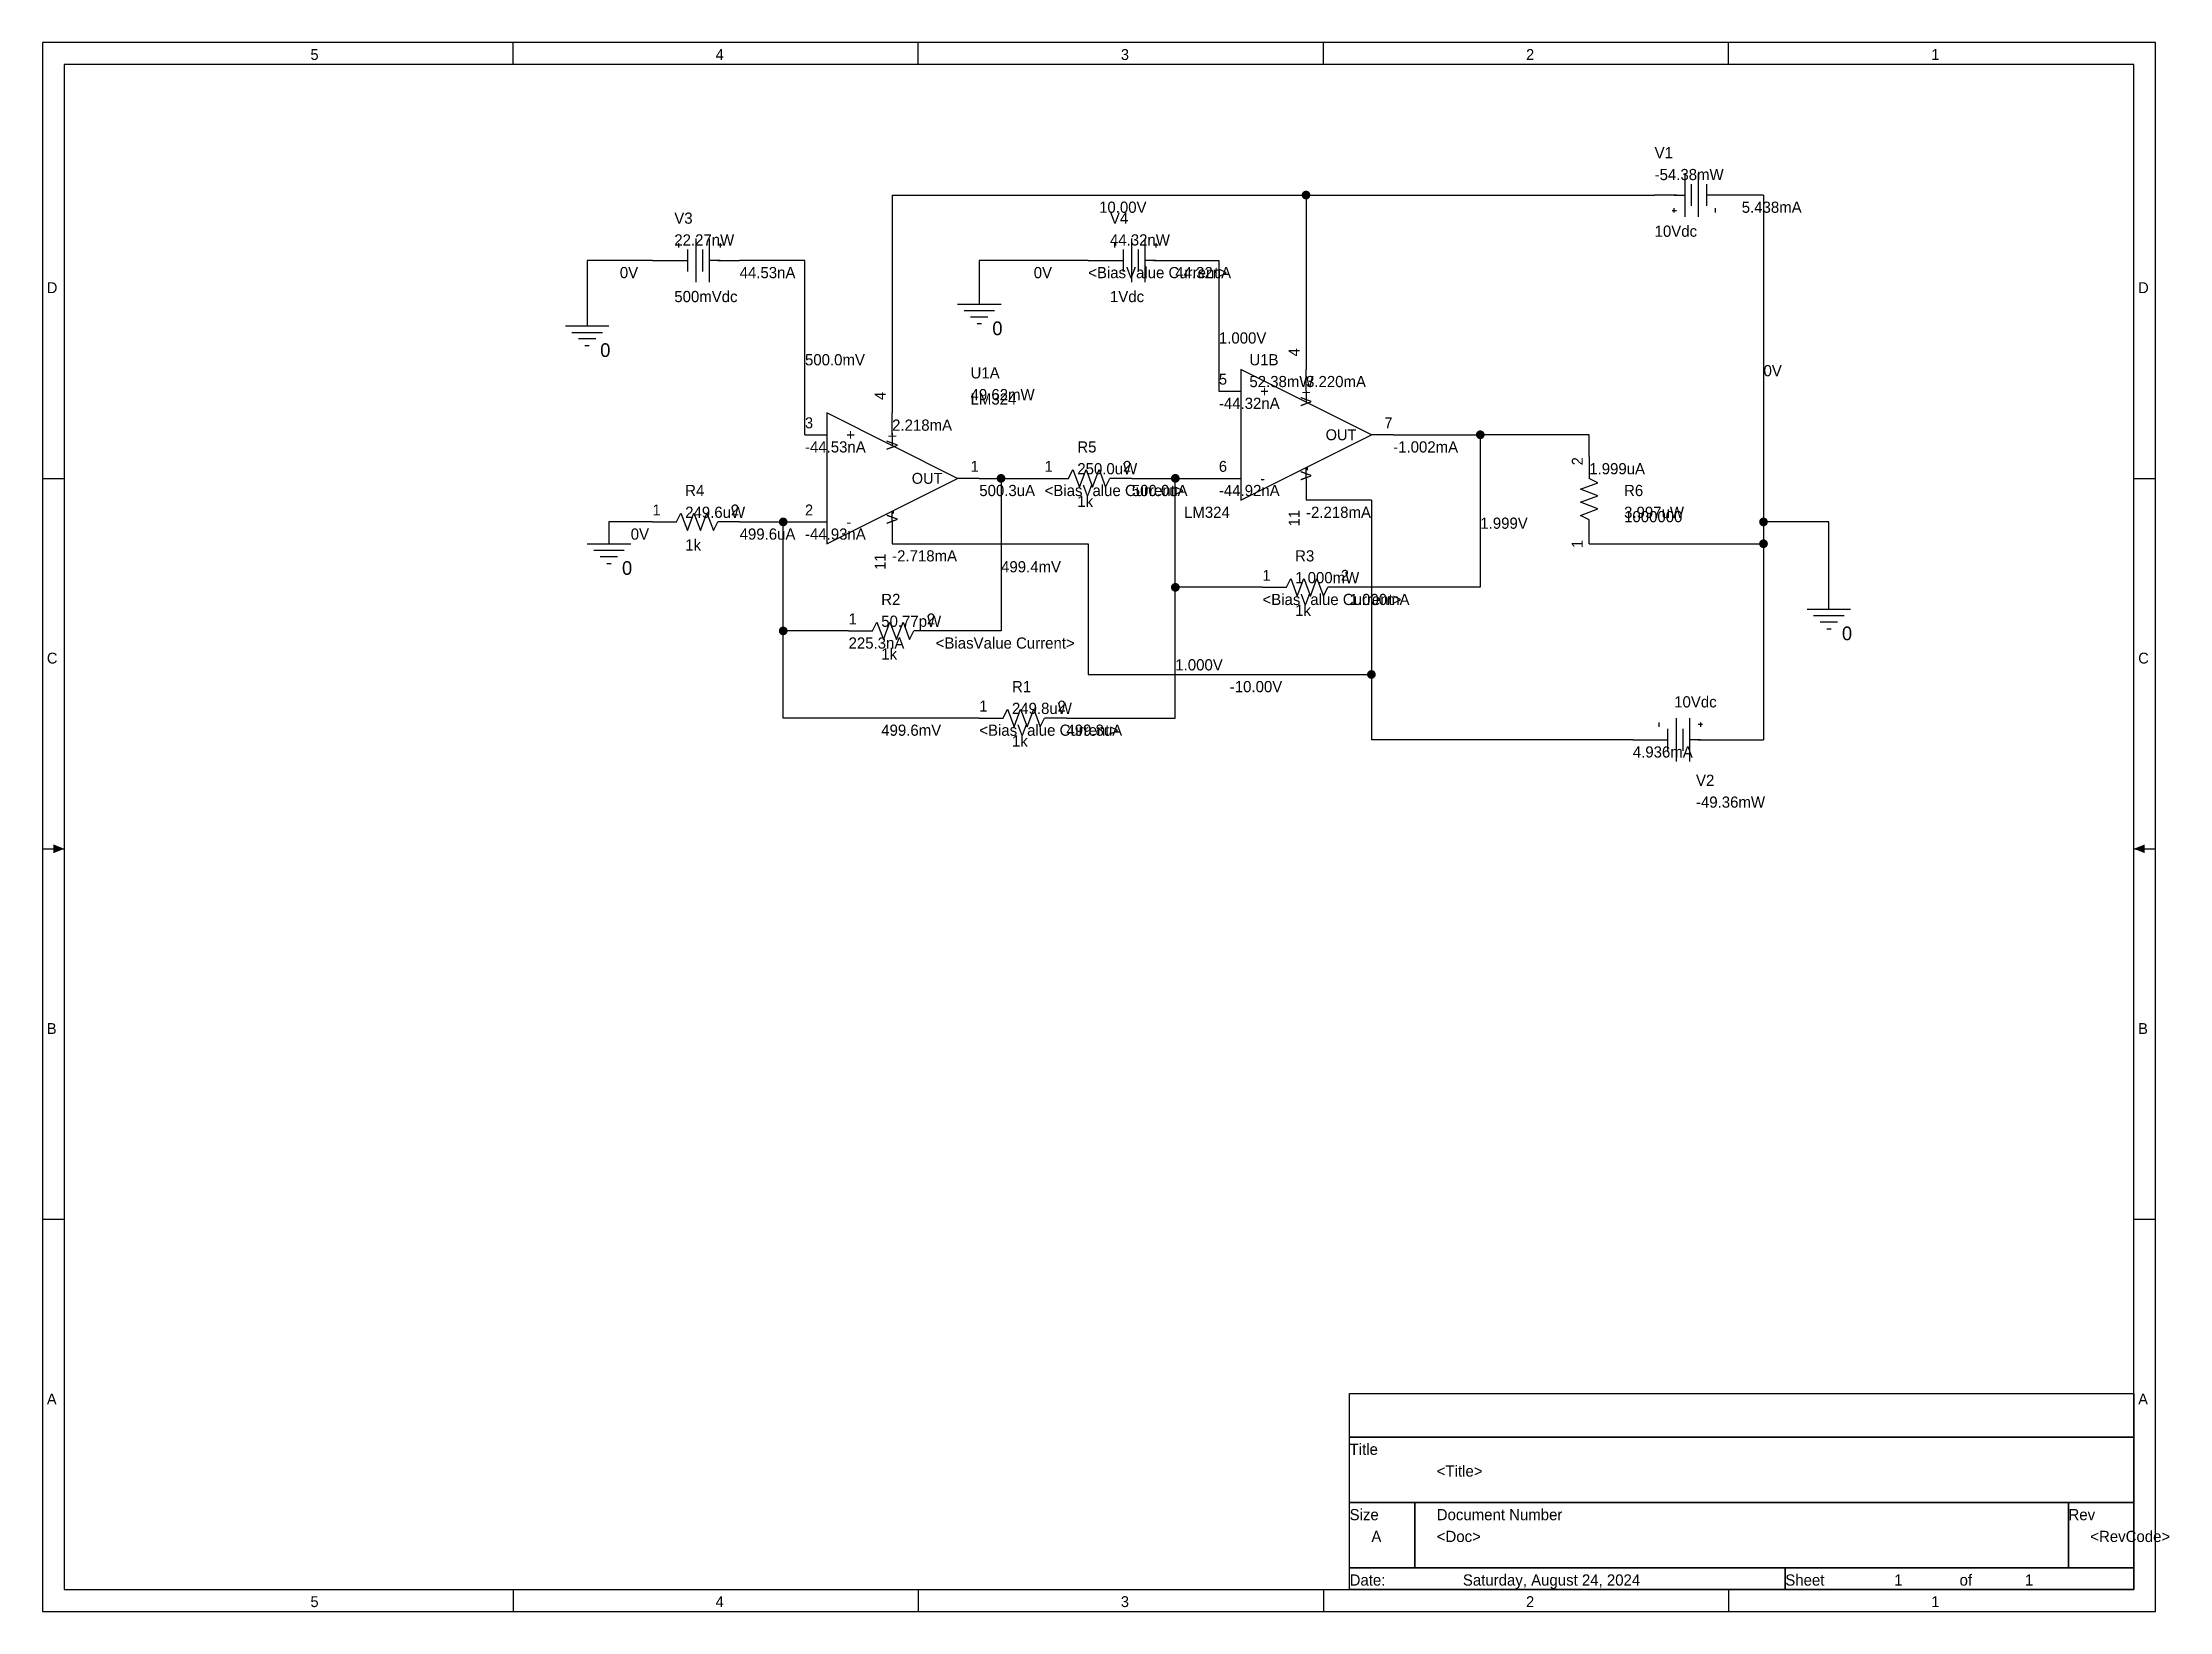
# Model space of a CAD drawing. Extents: x -0.1 to 9.66, y 0.1 to 7.3.
import ezdxf

# ---------------------------------------------------------------- set-up
doc = ezdxf.new("R2010")
doc.units = 0

msp = doc.modelspace()

# ---------------------------------------------------------------- linework, layer by layer
at = {"layer": 'PARTS'}
for p, q in [((7.7, 6.6), (7.6, 6.6)), ((2.7, 6.3), (2.8, 6.3)), ((4.7, 6.3), (4.8, 6.3)), ((5.3, 5.7), (5.4, 5.7)), ((3.4, 5.5), (3.5, 5.5)), ((6.1, 5.5), (6, 5.5)), ((7, 5.4), (7, 5.3)), ((4.2, 5.3), (4.1, 5.3)), ((4.5, 5.3), (4.6, 5.3)), ((4.9, 5.3), (4.8, 5.3)), ((5.3, 5.3), (5.4, 5.3)), ((2.7, 5.1), (2.8, 5.1)), ((3.1, 5.1), (3, 5.1)), ((3.4, 5.1), (3.5, 5.1)), ((7, 5), (7, 5.1)), ((5.5, 4.8), (5.6, 4.8)), ((5.9, 4.8), (5.8, 4.8)), ((3.6, 4.6), (3.7, 4.6)), ((4, 4.6), (3.9, 4.6)), ((4.2, 4.2), (4.3, 4.2)), ((4.6, 4.2), (4.5, 4.2)), ((7.2, 4.1), (7.3, 4.1))]:
    msp.add_line(p, q, dxfattribs=at)
for points in [[(7.44, 6.5), (7.44, 6.7)], [(7.47, 6.55), (7.47, 6.65)], [(7.5, 6.7), (7.5, 6.5)], [(7.54, 6.55), (7.54, 6.65)], [(7.4, 6.6), (7.3, 6.6)], [(7.39, 6.6), (7.44, 6.6)], [(7.6, 6.6), (7.54, 6.6)], [(7.38, 6.53), (7.4, 6.53)], [(7.39, 6.52), (7.39, 6.54)], [(7.58, 6.52), (7.58, 6.54)], [(2.82, 6.38), (2.82, 6.36)], [(2.86, 6.35), (2.86, 6.25)], [(2.9, 6.2), (2.9, 6.4)], [(2.93, 6.35), (2.93, 6.25)], [(2.96, 6.4), (2.96, 6.2)], [(3.02, 6.37), (3, 6.37)], [(3.01, 6.38), (3.01, 6.36)], [(4.82, 6.38), (4.82, 6.36)], [(4.86, 6.35), (4.86, 6.25)], [(4.9, 6.2), (4.9, 6.4)], [(4.93, 6.35), (4.93, 6.25)], [(4.96, 6.4), (4.96, 6.2)], [(5.02, 6.37), (5, 6.37)], [(5.01, 6.38), (5.01, 6.36)], [(2.8, 6.3), (2.86, 6.3)], [(3.01, 6.3), (2.96, 6.3)], [(3, 6.3), (3.1, 6.3)], [(4.8, 6.3), (4.86, 6.3)], [(5.01, 6.3), (4.96, 6.3)], [(5, 6.3), (5.1, 6.3)], [(4.1, 6.1), (4.3, 6.1)], [(4.13, 6.07), (4.27, 6.07)], [(2.3, 6), (2.5, 6)], [(2.33, 5.97), (2.47, 5.97)], [(4.24, 6.04), (4.16, 6.04)], [(4.19, 6.01), (4.21, 6.01)], [(2.44, 5.94), (2.36, 5.94)], [(2.39, 5.91), (2.41, 5.91)], [(6, 5.5), (5.4, 5.8)], [(5.4, 5.8), (5.4, 5.2)], [(5.7, 5.7), (5.7, 5.8)], [(5.7, 5.7), (5.7, 5.65)], [(4.1, 5.3), (3.5, 5.6)], [(3.5, 5.6), (3.5, 5)], [(3.8, 5.5), (3.8, 5.6)], [(3.8, 5.5), (3.8, 5.45)], [(5.4, 5.2), (6, 5.5)], [(3.5, 5), (4.1, 5.3)], [(4.6, 5.3), (4.61, 5.3)], [(4.61, 5.3), (4.63, 5.34)], [(4.63, 5.34), (4.66, 5.26)], [(4.66, 5.26), (4.69, 5.34)], [(4.69, 5.34), (4.72, 5.26)], [(4.72, 5.26), (4.75, 5.34)], [(4.75, 5.34), (4.78, 5.26)], [(4.78, 5.26), (4.8, 5.3)], [(5.7, 5.3), (5.7, 5.35)], [(5.7, 5.3), (5.7, 5.2)], [(6.96, 5.25), (7.04, 5.28)], [(7.04, 5.28), (7, 5.3)], [(7.04, 5.22), (6.96, 5.25)], [(6.96, 5.19), (7.04, 5.22)], [(7.04, 5.16), (6.96, 5.19)], [(2.8, 5.1), (2.81, 5.1)], [(2.81, 5.1), (2.83, 5.14)], [(2.83, 5.14), (2.86, 5.06)], [(2.86, 5.06), (2.89, 5.14)], [(2.89, 5.14), (2.92, 5.06)], [(2.92, 5.06), (2.95, 5.14)], [(2.95, 5.14), (2.98, 5.06)], [(2.98, 5.06), (3, 5.1)], [(3.8, 5.1), (3.8, 5.15)], [(3.8, 5.1), (3.8, 5)], [(6.96, 5.13), (7.04, 5.16)], [(7, 5.11), (6.96, 5.13)], [(7, 5.1), (7, 5.11)], [(2.4, 5), (2.6, 5)], [(2.43, 4.97), (2.57, 4.97)], [(2.54, 4.94), (2.46, 4.94)], [(2.49, 4.91), (2.51, 4.91)], [(5.6, 4.8), (5.61, 4.8)], [(5.61, 4.8), (5.63, 4.84)], [(5.63, 4.84), (5.66, 4.76)], [(5.66, 4.76), (5.69, 4.84)], [(5.69, 4.84), (5.72, 4.76)], [(5.72, 4.76), (5.75, 4.84)], [(5.75, 4.84), (5.78, 4.76)], [(5.78, 4.76), (5.8, 4.8)], [(8, 4.7), (8.2, 4.7)], [(3.7, 4.6), (3.71, 4.6)], [(3.71, 4.6), (3.73, 4.64)], [(3.73, 4.64), (3.76, 4.56)], [(3.76, 4.56), (3.79, 4.64)], [(3.79, 4.64), (3.82, 4.56)], [(3.82, 4.56), (3.85, 4.64)], [(3.85, 4.64), (3.88, 4.56)], [(3.88, 4.56), (3.9, 4.6)], [(8.03, 4.67), (8.17, 4.67)], [(8.14, 4.64), (8.06, 4.64)], [(8.09, 4.61), (8.11, 4.61)], [(4.3, 4.2), (4.31, 4.2)], [(4.31, 4.2), (4.33, 4.24)], [(4.33, 4.24), (4.36, 4.16)], [(4.36, 4.16), (4.39, 4.24)], [(4.39, 4.24), (4.42, 4.16)], [(4.42, 4.16), (4.45, 4.24)], [(4.45, 4.24), (4.48, 4.16)], [(4.48, 4.16), (4.5, 4.2)], [(7.4, 4), (7.4, 4.2)], [(7.46, 4.2), (7.46, 4)], [(7.32, 4.18), (7.32, 4.16)], [(7.36, 4.15), (7.36, 4.05)], [(7.43, 4.15), (7.43, 4.05)], [(7.52, 4.17), (7.5, 4.17)], [(7.51, 4.18), (7.51, 4.16)], [(7.3, 4.1), (7.36, 4.1)], [(7.51, 4.1), (7.46, 4.1)], [(7.5, 4.1), (7.6, 4.1)]]:
    msp.add_lwpolyline(points, dxfattribs=at)
at = {"layer": 'TITLE'}
for points in [[(-0.1, 0.1), (9.6, 0.1), (9.6, 7.3), (-0.1, 7.3)], [(0, 0.2), (9.5, 0.2), (9.5, 7.2), (0, 7.2)], [(5.9, 1.1), (9.5, 1.1), (9.5, 0.9), (5.9, 0.9)], [(5.9, 0.9), (9.5, 0.9), (9.5, 0.6), (5.9, 0.6)], [(5.9, 0.6), (6.2, 0.6), (6.2, 0.3), (5.9, 0.3)], [(6.2, 0.6), (9.2, 0.6), (9.2, 0.3), (6.2, 0.3)], [(9.2, 0.6), (9.5, 0.6), (9.5, 0.3), (9.2, 0.3)], [(5.9, 0.3), (7.9, 0.3), (7.9, 0.2), (5.9, 0.2)], [(7.9, 0.3), (9.5, 0.3), (9.5, 0.2), (7.9, 0.2)]]:
    msp.add_lwpolyline(points, close=True, dxfattribs=at)
for points in [[(2.06, 7.2), (2.06, 7.3)], [(3.92, 7.2), (3.92, 7.3)], [(5.78, 7.2), (5.78, 7.3)], [(7.64, 7.2), (7.64, 7.3)], [(-0.1, 5.3), (0, 5.3)], [(9.5, 5.3), (9.6, 5.3)], [(-0.1, 3.6), (0, 3.6)], [(9.5, 3.6), (9.6, 3.6)], [(-0.1, 1.9), (0, 1.9)], [(9.5, 1.9), (9.6, 1.9)], [(2.06, 0.2), (2.06, 0.1)], [(3.92, 0.2), (3.92, 0.1)], [(5.78, 0.2), (5.78, 0.1)], [(7.64, 0.2), (7.64, 0.1)]]:
    msp.add_lwpolyline(points, dxfattribs=at)
for points in [[(0, 3.6), (-0.05, 3.62), (-0.05, 3.58), (-0.05, 3.6)], [(0, 3.6), (-0.05, 3.62), (-0.05, 3.58), (-0.05, 3.6)], [(0, 3.6), (-0.05, 3.62), (-0.05, 3.58), (-0.05, 3.6)], [(9.5, 3.6), (9.55, 3.62), (9.55, 3.58), (9.55, 3.6)], [(9.5, 3.6), (9.55, 3.62), (9.55, 3.58), (9.55, 3.6)], [(9.5, 3.6), (9.55, 3.62), (9.55, 3.58), (9.55, 3.6)]]:
    msp.add_solid(points, dxfattribs=at)
at = {"layer": 'WIRE'}
for points in [[(3.8, 6.6), (5.7, 6.6)], [(3.8, 6.6), (3.8, 5.6)], [(5.7, 6.6), (5.7, 5.8)], [(5.7, 6.6), (7.3, 6.6)], [(7.8, 6.6), (7.7, 6.6)], [(7.8, 6.6), (7.8, 5.1)], [(2.7, 6.3), (2.4, 6.3)], [(2.4, 6.3), (2.4, 6)], [(3.4, 6.3), (3.1, 6.3)], [(3.4, 5.5), (3.4, 6.3)], [(4.7, 6.3), (4.2, 6.3)], [(4.2, 6.3), (4.2, 6.1)], [(5.1, 6.3), (5.3, 6.3)], [(5.3, 6.3), (5.3, 5.7)], [(6.1, 5.5), (6.5, 5.5)], [(6.5, 5.5), (6.5, 4.8)], [(7, 5.5), (6.5, 5.5)], [(7, 5.4), (7, 5.5)], [(4.2, 5.3), (4.3, 5.3)], [(4.3, 5.3), (4.3, 4.6)], [(4.3, 5.3), (4.5, 5.3)], [(4.9, 5.3), (5.1, 5.3)], [(5.1, 4.8), (5.1, 5.3)], [(5.1, 5.3), (5.3, 5.3)], [(6, 5.2), (5.7, 5.2)], [(6, 5.2), (6, 4.4)], [(2.7, 5.1), (2.5, 5.1)], [(2.5, 5.1), (2.5, 5)], [(3.1, 5.1), (3.3, 5.1)], [(3.3, 4.6), (3.3, 5.1)], [(3.3, 5.1), (3.4, 5.1)], [(8.1, 5.1), (7.8, 5.1)], [(7.8, 5.1), (7.8, 5)], [(8.1, 4.7), (8.1, 5.1)], [(3.8, 5), (4.7, 5)], [(4.7, 5), (4.7, 4.4)], [(7, 5), (7.8, 5)], [(7.8, 5), (7.8, 4.1)], [(5.5, 4.8), (5.1, 4.8)], [(5.1, 4.2), (5.1, 4.8)], [(6.5, 4.8), (5.9, 4.8)], [(3.6, 4.6), (3.3, 4.6)], [(3.3, 4.2), (3.3, 4.6)], [(4.3, 4.6), (4, 4.6)], [(4.7, 4.4), (6, 4.4)], [(6, 4.4), (6, 4.1)], [(4.2, 4.2), (3.3, 4.2)], [(4.6, 4.2), (5.1, 4.2)], [(7.2, 4.1), (6, 4.1)], [(7.6, 4.1), (7.8, 4.1)]]:
    msp.add_lwpolyline(points, dxfattribs=at)
at = {"layer": 'WIRE', "const_width": 0.02}
for points in [[(5.69, 6.6, 1), (5.71, 6.6, 1)], [(6.49, 5.5, 1), (6.51, 5.5, 1)], [(4.29, 5.3, 1), (4.31, 5.3, 1)], [(5.09, 5.3, 1), (5.11, 5.3, 1)], [(3.29, 5.1, 1), (3.31, 5.1, 1)], [(7.79, 5.1, 1), (7.81, 5.1, 1)], [(7.79, 5, 1), (7.81, 5, 1)], [(5.09, 4.8, 1), (5.11, 4.8, 1)], [(3.29, 4.6, 1), (3.31, 4.6, 1)], [(5.99, 4.4, 1), (6.01, 4.4, 1)]]:
    msp.add_lwpolyline(points, format="xyb", close=True, dxfattribs=at)

# ---------------------------------------------------------------- texts
at = {"layer": 'PARTS'}
for s, height, p in [('5.438mA', 0.0514, (7.7, 6.5186)), ('44.53nA', 0.0514, (3.1, 6.2186)), ('<BiasValue Current>', 0.0514, (4.7, 6.2186)), ('44.32nA', 0.0514, (5.1, 6.2186)), ('5', 0.05, (5.3, 5.73)), ('3.220mA', 0.0514, (5.7, 5.7186)), ('-44.32nA', 0.0514, (5.3, 5.6186)), ('+', 0.05, (5.49, 5.675)), ('3', 0.05, (3.4, 5.53)), ('2.218mA', 0.0514, (3.8, 5.5186)), ('7', 0.05, (6.06, 5.53)), ('-44.53nA', 0.0514, (3.4, 5.4186)), ('+', 0.05, (3.59, 5.475)), ('OUT', 0.05, (5.79, 5.475)), ('-1.002mA', 0.0514, (6.1, 5.4186)), ('1', 0.05, (4.16, 5.33)), ('1', 0.05, (4.5, 5.33)), ('2', 0.05, (4.86, 5.33)), ('6', 0.05, (5.3, 5.33)), ('1.999uA', 0.0514, (7, 5.3186)), ('OUT', 0.05, (3.89, 5.275)), ('<BiasValue Current>', 0.0514, (4.5, 5.2186)), ('-', 0.05, (5.49, 5.275)), ('1', 0.05, (2.7, 5.13)), ('2', 0.05, (3.06, 5.13)), ('2', 0.05, (3.4, 5.13)), ('500.3uA', 0.0514, (4.2, 5.2186)), ('500.0uA', 0.0514, (4.9, 5.2186)), ('-44.92nA', 0.0514, (5.3, 5.2186)), ('-', 0.05, (3.59, 5.075)), ('-2.218mA', 0.0514, (5.7, 5.1186)), ('499.6uA', 0.0514, (3.1, 5.0186)), ('-44.93nA', 0.0514, (3.4, 5.0186)), ('-2.718mA', 0.0514, (3.8, 4.9186)), ('1', 0.05, (5.5, 4.83)), ('2', 0.05, (5.86, 4.83)), ('<BiasValue Current>', 0.0514, (5.5, 4.7186)), ('1.000mA', 0.0514, (5.9, 4.7186)), ('1', 0.05, (3.6, 4.63)), ('2', 0.05, (3.96, 4.63)), ('225.3nA', 0.0514, (3.6, 4.5186)), ('<BiasValue Current>', 0.0514, (4, 4.5186)), ('1', 0.05, (4.2, 4.23)), ('2', 0.05, (4.56, 4.23)), ('<BiasValue Current>', 0.0514, (4.2, 4.1186)), ('499.8uA', 0.0514, (4.6, 4.1186)), ('4.936mA', 0.0514, (7.2, 4.0186))]:
    msp.add_text(s, height=height, dxfattribs=at).set_placement(p)
for s, p in [('4', (5.67, 5.86)), ('4', (3.77, 5.66)), ('V+', (5.725, 5.63)), ('V+', (3.825, 5.43)), ('2', (6.97, 5.36)), ('V-', (5.725, 5.29)), ('V-', (3.825, 5.09)), ('11', (5.67, 5.08)), ('1', (6.97, 4.98)), ('11', (3.77, 4.88))]:
    msp.add_text(s, height=0.05, rotation=90, dxfattribs=at).set_placement(p)
at = {"layer": 'PARTTEXT'}
for s, height, p in [('V1', 0.0514, (7.3, 6.7686)), ('-54.38mW', 0.0514, (7.3, 6.6686)), ('V3', 0.0514, (2.8, 6.4686)), ('V4', 0.0514, (4.8, 6.4686)), ('10Vdc', 0.0514, (7.3, 6.4086)), ('22.27nW', 0.0514, (2.8, 6.3686)), ('44.32nW', 0.0514, (4.8, 6.3686)), ('500mVdc', 0.0514, (2.8, 6.1086)), ('1Vdc', 0.0514, (4.8, 6.1086)), ('0', 0.0628, (4.26, 5.9572)), ('0', 0.0628, (2.46, 5.8572)), ('U1B', 0.0514, (5.44, 5.8186)), ('U1A', 0.0514, (4.16, 5.7586)), ('52.38mW', 0.0514, (5.44, 5.7186)), ('49.62mW', 0.0514, (4.16, 5.6586)), ('LM324', 0.0514, (4.16, 5.6386)), ('R5', 0.0514, (4.65, 5.4186)), ('250.0uW', 0.0514, (4.65, 5.3186)), ('R4', 0.0514, (2.85, 5.2186)), ('1k', 0.0514, (4.65, 5.1686)), ('R6', 0.0514, (7.16, 5.2186)), ('249.6uW', 0.0514, (2.85, 5.1186)), ('LM324', 0.0514, (5.14, 5.1186)), ('3.997uW', 0.0514, (7.16, 5.1186)), ('1000000', 0.0514, (7.16, 5.0986)), ('1k', 0.0514, (2.85, 4.9686)), ('0', 0.0628, (2.56, 4.8572)), ('R3', 0.0514, (5.65, 4.9186)), ('1.000mW', 0.0514, (5.65, 4.8186)), ('R2', 0.0514, (3.75, 4.7186)), ('1k', 0.0514, (5.65, 4.6686)), ('50.77pW', 0.0514, (3.75, 4.6186)), ('0', 0.0628, (8.16, 4.5572)), ('1k', 0.0514, (3.75, 4.4686)), ('R1', 0.0514, (4.35, 4.3186)), ('10Vdc', 0.0514, (7.39, 4.2486)), ('249.8uW', 0.0514, (4.35, 4.2186)), ('1k', 0.0514, (4.35, 4.0686)), ('V2', 0.0514, (7.49, 3.8886)), ('-49.36mW', 0.0514, (7.49, 3.7886)), ('Title', 0.0514, (5.9, 0.8186)), ('Size', 0.0514, (5.9, 0.5186)), ('Document Number', 0.0514, (6.3, 0.5186)), ('Rev', 0.0514, (9.2, 0.5186)), ('Date:', 0.0514, (5.9, 0.2186)), ('Sheet', 0.0514, (7.9, 0.2186)), ('of', 0.0514, (8.7, 0.2186))]:
    msp.add_text(s, height=height, dxfattribs=at).set_placement(p)
at = {"layer": 'TITLE'}
for s, height, p in [('5', 0.05, (1.13, 7.22)), ('4', 0.05, (2.99, 7.22)), ('3', 0.05, (4.85, 7.22)), ('2', 0.05, (6.71, 7.22)), ('1', 0.05, (8.57, 7.22)), ('D', 0.05, (-0.08, 6.15)), ('D', 0.05, (9.52, 6.15)), ('C', 0.05, (-0.08, 4.45)), ('C', 0.05, (9.52, 4.45)), ('B', 0.05, (-0.08, 2.75)), ('B', 0.05, (9.52, 2.75)), ('A', 0.05, (-0.08, 1.05)), ('A', 0.05, (9.52, 1.05)), ('<Title>', 0.0514, (6.3, 0.7186)), ('A', 0.0514, (6, 0.4186)), ('<Doc>', 0.0514, (6.3, 0.4186)), ('<RevCode>', 0.0514, (9.3, 0.4186)), ('Saturday, August 24, 2024', 0.0514, (6.42, 0.2186)), ('1', 0.0514, (8.4, 0.2186)), ('1', 0.0514, (9, 0.2186)), ('5', 0.05, (1.13, 0.12)), ('4', 0.05, (2.99, 0.12)), ('3', 0.05, (4.85, 0.12)), ('2', 0.05, (6.71, 0.12)), ('1', 0.05, (8.57, 0.12))]:
    msp.add_text(s, height=height, dxfattribs=at).set_placement(p)
at = {"layer": 'WIRETEXT'}
for s, p in [('10.00V', (4.75, 6.5186)), ('0V', (2.55, 6.2186)), ('0V', (4.45, 6.2186)), ('1.000V', (5.3, 5.9186)), ('500.0mV', (3.4, 5.8186)), ('0V', (7.8, 5.7686)), ('1.999V', (6.5, 5.0686)), ('0V', (2.6, 5.0186)), ('499.4mV', (4.3, 4.8686)), ('1.000V', (5.1, 4.4186)), ('-10.00V', (5.35, 4.3186)), ('499.6mV', (3.75, 4.1186))]:
    msp.add_text(s, height=0.0514, dxfattribs=at).set_placement(p)

doc.saveas('drawing.dxf')
